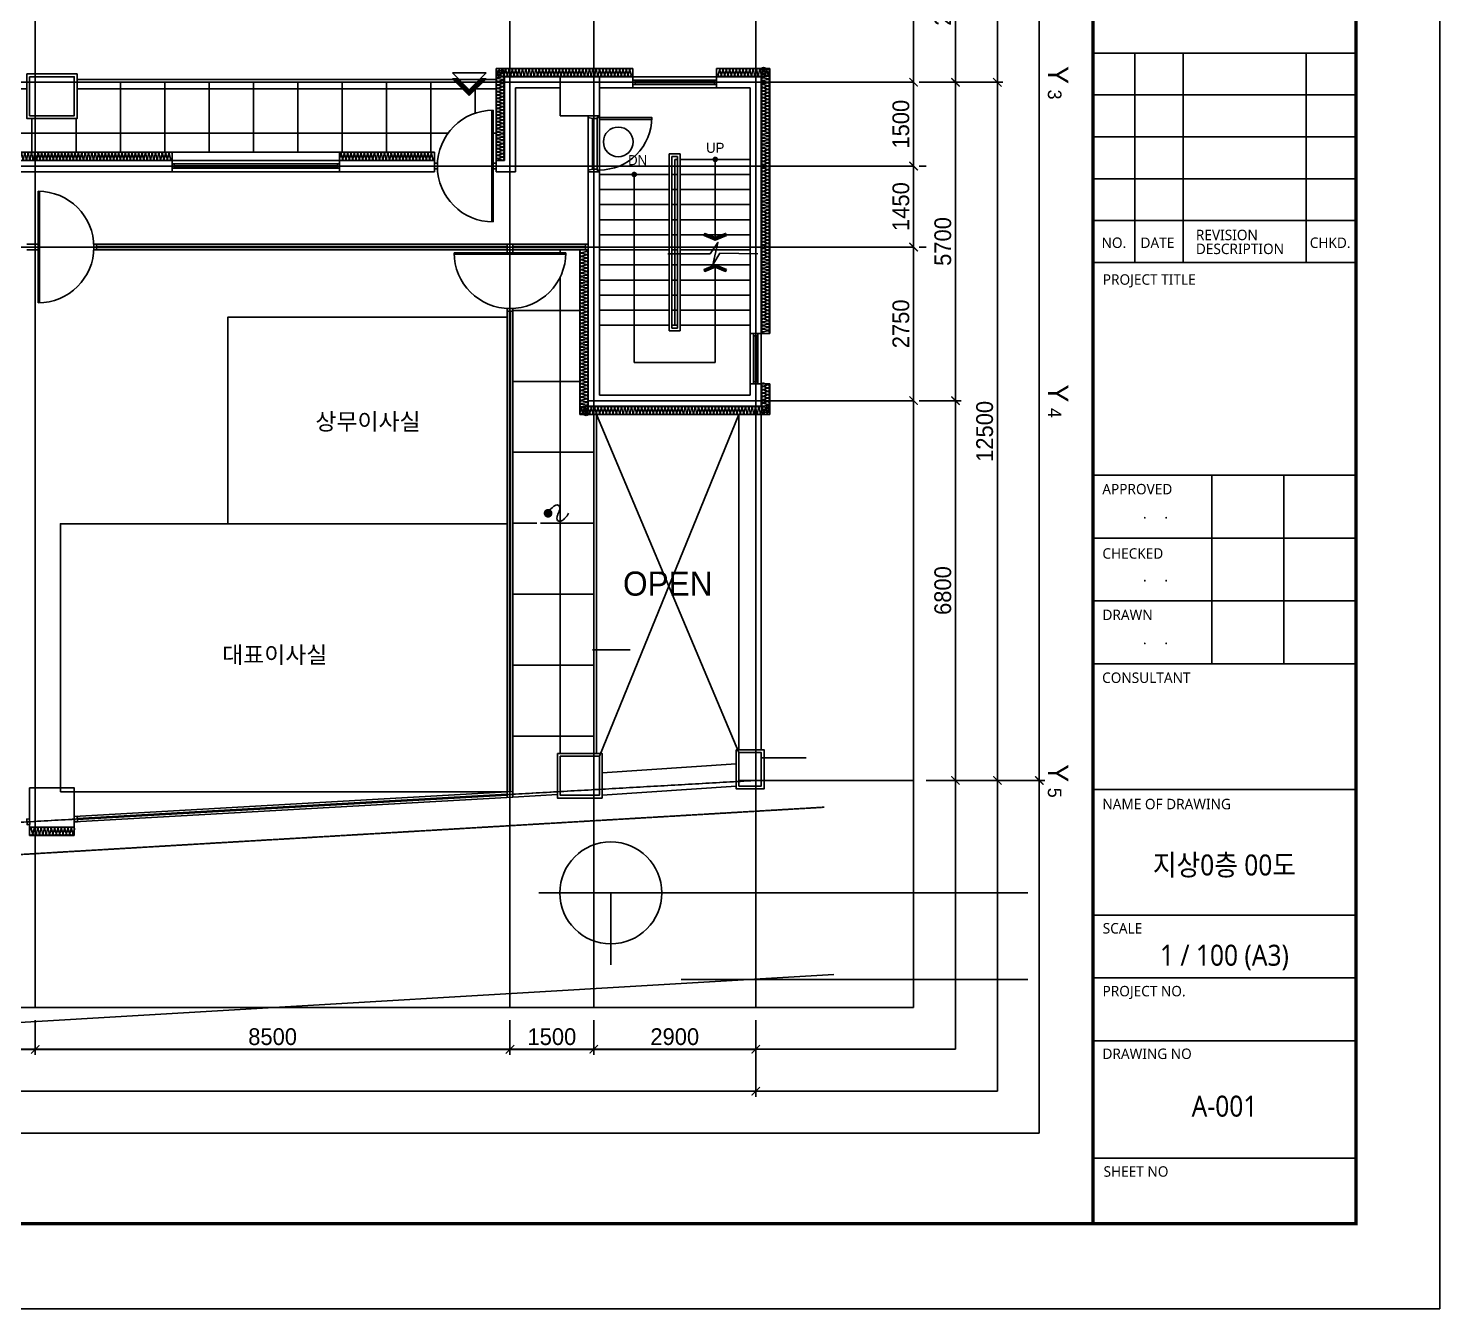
# Model space of a CAD drawing. Header units: millimetres. Extents: x 0 to 199210, y 0 to 94205.
# Drawn here: x 37728 to 63000, y 0 to 22927 of the extents above; entities that cross this region are included whole.
import ezdxf
from ezdxf.enums import TextEntityAlignment as Align

# ---------------------------------------------------------------- set-up
doc = ezdxf.new("R2010")
doc.units = ezdxf.units.MM
doc.linetypes.add('CEN', pattern=[62, 60, -1, 0, -1])
doc.linetypes.add('HIDDEN', pattern=[3, 2, -1])
doc.layers.get('Defpoints').update_dxf_attribs({"color": 142})
for name, color, linetype in [('12. TXT1', 132, 'Continuous'), ('2. WAL', 2, 'Continuous'), ('4', 4, 'Continuous'), ('CEN', 1, 'CEN'), ('COL', 2, 'Continuous'), ('D_TEXT', 7, 'Continuous'), ('DIM', 7, 'Continuous'), ('HAT', 8, 'Continuous'), ('Hid', 7, 'HIDDEN'), ('ins', 9, 'Continuous'), ('LED', 6, 'Continuous'), ('OPEN', 11, 'Continuous'), ('STAIR', 7, 'Continuous'), ('SYM', 7, 'Continuous'), ('TXT', 6, 'Continuous'), ('WID', 4, 'Continuous'), ('WIN-9', 9, 'Continuous')]:
    doc.layers.add(name, color=color, linetype=linetype)
doc.layers.add('INVisible', color=165, linetype='Continuous', plot=False)
doc.styles.add('11', font='Dotum.ttf')
doc.styles.add('DS_FORM_A$0$ST-01', font='malgun.ttf')
doc.styles.add('DS_FORM_A$0$STYLE9', font='malgun.ttf')
doc.styles.add('T3', font='malgun.ttf')
doc.styles.add('돋움', font='Dotum.ttf')
doc.dimstyles.new('150', dxfattribs={"dimscale": 50, "dimtxt": 6, "dimasz": 3, "dimexe": 2, "dimexo": 4.5, "dimgap": 1.5, "dimtad": 1, "dimtoh": 1, "dimdec": 0, "dimzin": 0, "dimdsep": 46, "dimtxsty": '11', "dimblk1": 'ARCHTICK', "dimblk2": 'ARCHTICK', "dimsah": 1, "dimcen": 5, "dimclrd": 143, "dimclre": 143, "dimclrt": 7, "dimadec": 0, "dimazin": 0, "dimtfac": 1, "dimtdec": 0, "dimtix": 1, "dimtmove": 2, "dimatfit": 3, "dimldrblk": 'ARCHTICK', "dimfxl": 1, "dimtolj": 1, "dimtzin": 0, "dimlwd": -1, "dimlwe": -1, "dimarcsym": 0})

# ---------------------------------------------------------------- blocks, each defined once
blk = doc.blocks.new('FORM_A3_100')
at = {"color": 8}
for p, q in [((37860, 14988), (40995, 14988)), ((38359, 14988), (38359, 12488)), ((38937, 14988), (38937, 12488)), ((40406, 14988), (40406, 12488)), ((37860, 14488), (41000, 14488)), ((37860, 13988), (41000, 13988)), ((37860, 13488), (41000, 13488)), ((37860, 12988), (41000, 12988)), ((37860, 12488), (41000, 12488)), ((37860, 9949), (41000, 9949)), ((39279, 9949), (39279, 7699)), ((40138, 9949), (40138, 7699)), ((37860, 9199), (41000, 9199)), ((37860, 8449), (41000, 8449)), ((37860, 7699), (41000, 7699)), ((37858, 6199), (41000, 6199)), ((37859, 4699), (41000, 4699)), ((37860, 3949), (41000, 3949)), ((37860, 3199), (41001, 3199)), ((37860, 1799), (41002, 1799))]:
    blk.add_line(p, q, dxfattribs=at)
blk.add_lwpolyline([(42000, 0), (42000, 29700), (0, 29700), (0, 0)], close=True, dxfattribs=at)
at = {"color": 7, "const_width": 41.7}
blk.add_lwpolyline([(41001, 1016), (41001, 28684), (999, 28684), (999, 1016)], close=True, dxfattribs=at)
blk.add_lwpolyline([(37860, 28682), (37860, 1024)], dxfattribs=at)
at = {"color": 7}
for s, height, style, p in [('REVISION', 124.9, 'DS_FORM_A$0$ST-01', (39089, 12755)), ('NO.', 124.9, 'DS_FORM_A$0$ST-01', (37963, 12662)), ('DATE', 124.9, 'DS_FORM_A$0$ST-01', (38428, 12662)), ('DESCRIPTION', 124.85, 'DS_FORM_A$0$ST-01', (39089, 12589)), ('CHKD.', 124.9, 'DS_FORM_A$0$ST-01', (40448, 12662)), ('PROJECT TITLE', 124.85, 'DS_FORM_A$0$ST-01', (37978, 12223)), ('APPROVED ', 124.9, 'DS_FORM_A$0$ST-01', (37972, 9721)), ('  .     .  ', 124.85, 'DS_FORM_A$0$STYLE9', (38373, 9432)), ('CHECKED', 124.9, 'DS_FORM_A$0$ST-01', (37973, 8953)), ('  .     .  ', 124.85, 'DS_FORM_A$0$STYLE9', (38373, 8682)), ('DRAWN ', 124.9, 'DS_FORM_A$0$ST-01', (37974, 8220)), ('  .     .  ', 124.85, 'DS_FORM_A$0$STYLE9', (38373, 7932)), ('CONSULTANT', 124.9, 'DS_FORM_A$0$ST-01', (37970, 7470)), ('NAME OF DRAWING', 124.85, 'DS_FORM_A$0$ST-01', (37973, 5962)), ('SCALE', 124.9, 'DS_FORM_A$0$ST-01', (37977, 4479)), ('PROJECT NO.', 124.85, 'DS_FORM_A$0$ST-01', (37975, 3729)), ('DRAWING NO', 124.9, 'DS_FORM_A$0$ST-01', (37974, 2981)), ('SHEET NO', 124.9, 'DS_FORM_A$0$ST-01', (37987, 1576))]:
    blk.add_text(s, height=height, dxfattribs=dict(at, style=style)).set_placement(p)
blk = doc.blocks.new('arrowx')
at = {"color": 0, "linetype": 'ByBlock'}
blk.add_lwpolyline([(-0.6, -1.5), (-0.88, -1.39), (-0.32, 0), (-0.88, 1.39), (-0.6, 1.5), (0, 0)], close=True, dxfattribs=at)
for points in [[(-0.6, 1.5), (-0.88, 1.39), (0, 0), (-0.32, 0)], [(0, 0), (-0.32, 0), (-0.6, -1.5), (-0.88, -1.39)]]:
    blk.add_solid(points, dxfattribs=at)
blk = doc.blocks.new('_ArchTick')
at = {"color": 0, "linetype": 'ByBlock', "const_width": 0.15}
blk.add_lwpolyline([(-0.5, -0.5), (0.5, 0.5)], dxfattribs=at)
blk = doc.blocks.new('*D15')
at = {"layer": 'Defpoints', "color": 0, "transparency": 16777216}
for p in [(53579, 16259), (54329, 16259), (53579, 9459)]:
    blk.add_point(p, dxfattribs=at)
at = {"layer": 'DIM', "color": 143, "transparency": 16777216}
for p, q in [((53804, 16259), (54429, 16259)), ((54329, 9459), (54329, 16259)), ((53804, 9459), (54429, 9459))]:
    blk.add_line(p, q, dxfattribs=at)
at = {"layer": 'DIM', "color": 143, "transparency": 16777216, "xscale": 150, "yscale": 150, "zscale": 150}
for p, rotation in [((54329, 16259), 90), ((54329, 9459), 270)]:
    blk.add_blockref('_ArchTick', p, dxfattribs=dict(at, rotation=rotation))
at = {"layer": 'DIM', "color": 7, "transparency": 16777216, "insert": (54103, 12859), "char_height": 300, "attachment_point": 5, "rotation": 90, "style": '11'}
blk.add_mtext('\\A1;6800', dxfattribs=at)
blk = doc.blocks.new('*D16')
at = {"layer": 'Defpoints', "color": 0, "transparency": 16777216}
for p in [(53579, 21959), (54329, 21959), (53579, 16259)]:
    blk.add_point(p, dxfattribs=at)
at = {"layer": 'DIM', "color": 143, "transparency": 16777216}
for p, q in [((53804, 21959), (54429, 21959)), ((54329, 16259), (54329, 21959)), ((53804, 16259), (54429, 16259))]:
    blk.add_line(p, q, dxfattribs=at)
at = {"layer": 'DIM', "color": 143, "transparency": 16777216, "xscale": 150, "yscale": 150, "zscale": 150}
for p, rotation in [((54329, 21959), 90), ((54329, 16259), 270)]:
    blk.add_blockref('_ArchTick', p, dxfattribs=dict(at, rotation=rotation))
at = {"layer": 'DIM', "color": 7, "transparency": 16777216, "insert": (54103, 19109), "char_height": 300, "attachment_point": 5, "rotation": 90, "style": '11'}
blk.add_mtext('\\A1;5700', dxfattribs=at)
blk = doc.blocks.new('*D17')
at = {"layer": 'Defpoints', "color": 0, "transparency": 16777216}
for p in [(53579, 21959), (55079, 21959), (53579, 9459)]:
    blk.add_point(p, dxfattribs=at)
at = {"layer": 'DIM', "color": 143, "transparency": 16777216}
for p, q in [((53804, 21959), (55179, 21959)), ((55079, 9459), (55079, 21959)), ((53804, 9459), (55179, 9459))]:
    blk.add_line(p, q, dxfattribs=at)
at = {"layer": 'DIM', "color": 143, "transparency": 16777216, "xscale": 150, "yscale": 150, "zscale": 150}
for p, rotation in [((55079, 21959), 90), ((55079, 9459), 270)]:
    blk.add_blockref('_ArchTick', p, dxfattribs=dict(at, rotation=rotation))
at = {"layer": 'DIM', "color": 7, "transparency": 16777216, "insert": (54853, 15709), "char_height": 300, "attachment_point": 5, "rotation": 90, "style": '11'}
blk.add_mtext('\\A1;12500', dxfattribs=at)
blk = doc.blocks.new('*D18')
at = {"layer": 'Defpoints', "color": 0, "transparency": 16777216}
for p in [(53579, 24859), (54329, 24859), (53579, 21959)]:
    blk.add_point(p, dxfattribs=at)
at = {"layer": 'DIM', "color": 143, "transparency": 16777216}
for p, q in [((53804, 24859), (54429, 24859)), ((54329, 21959), (54329, 24859)), ((53804, 21959), (54429, 21959))]:
    blk.add_line(p, q, dxfattribs=at)
at = {"layer": 'DIM', "color": 143, "transparency": 16777216, "xscale": 150, "yscale": 150, "zscale": 150}
for p, rotation in [((54329, 24859), 90), ((54329, 21959), 270)]:
    blk.add_blockref('_ArchTick', p, dxfattribs=dict(at, rotation=rotation))
at = {"layer": 'DIM', "color": 7, "transparency": 16777216, "insert": (54103, 23409), "char_height": 300, "attachment_point": 5, "rotation": 90, "style": '11'}
blk.add_mtext('\\A1;2900', dxfattribs=at)
blk = doc.blocks.new('*D23')
at = {"layer": 'Defpoints', "color": 0, "transparency": 16777216}
for p in [(53579, 38459), (55079, 38459), (53579, 21959)]:
    blk.add_point(p, dxfattribs=at)
at = {"layer": 'DIM', "color": 143, "transparency": 16777216}
for p, q in [((53804, 38459), (55179, 38459)), ((55079, 21959), (55079, 38459)), ((53804, 21959), (55179, 21959))]:
    blk.add_line(p, q, dxfattribs=at)
at = {"layer": 'DIM', "color": 143, "transparency": 16777216, "xscale": 150, "yscale": 150, "zscale": 150}
for p, rotation in [((55079, 38459), 90), ((55079, 21959), 270)]:
    blk.add_blockref('_ArchTick', p, dxfattribs=dict(at, rotation=rotation))
at = {"layer": 'DIM', "color": 7, "transparency": 16777216, "insert": (54853, 30209), "char_height": 300, "attachment_point": 5, "rotation": 90, "style": '11'}
blk.add_mtext('\\A1;16500', dxfattribs=at)
blk = doc.blocks.new('*D29')
at = {"layer": 'Defpoints', "color": 0, "transparency": 16777216}
for p in [(53579, 38459), (53579, 9459), (55829, 9459)]:
    blk.add_point(p, dxfattribs=at)
at = {"layer": 'DIM', "color": 143, "transparency": 16777216}
for p, q in [((53804, 38459), (55929, 38459)), ((55829, 38459), (55829, 9459)), ((53804, 9459), (55929, 9459))]:
    blk.add_line(p, q, dxfattribs=at)
at = {"layer": 'DIM', "color": 143, "transparency": 16777216, "xscale": 150, "yscale": 150, "zscale": 150}
for p, rotation in [((55829, 38459), 90), ((55829, 9459), 270)]:
    blk.add_blockref('_ArchTick', p, dxfattribs=dict(at, rotation=rotation))
at = {"layer": 'DIM', "color": 7, "transparency": 16777216, "insert": (55603, 23959), "char_height": 300, "attachment_point": 5, "rotation": 90, "style": '11'}
blk.add_mtext('\\A1;29000', dxfattribs=at)
blk = doc.blocks.new('*D43')
at = {"layer": 'Defpoints', "color": 0, "transparency": 16777216}
for p in [(27853, 5395), (37853, 5395), (37853, 4645)]:
    blk.add_point(p, dxfattribs=at)
at = {"layer": 'DIM', "color": 143, "transparency": 16777216}
for p, q in [((27853, 5170), (27853, 4545)), ((37853, 5170), (37853, 4545)), ((27853, 4645), (37853, 4645))]:
    blk.add_line(p, q, dxfattribs=at)
at = {"layer": 'DIM', "color": 143, "transparency": 16777216, "xscale": 150, "yscale": 150, "zscale": 150, "rotation": 180}
blk.add_blockref('_ArchTick', (27853, 4645), dxfattribs=at)
at = {"layer": 'DIM', "color": 143, "transparency": 16777216, "xscale": 150, "yscale": 150, "zscale": 150}
blk.add_blockref('_ArchTick', (37853, 4645), dxfattribs=at)
at = {"layer": 'DIM', "color": 7, "transparency": 16777216, "insert": (32853, 4870), "char_height": 300, "attachment_point": 5, "style": '11'}
blk.add_mtext('\\A1;10000', dxfattribs=at)
blk = doc.blocks.new('*D44')
at = {"layer": 'Defpoints', "color": 0, "transparency": 16777216}
for p in [(37853, 5395), (46353, 5395), (46353, 4645)]:
    blk.add_point(p, dxfattribs=at)
at = {"layer": 'DIM', "color": 143, "transparency": 16777216}
for p, q in [((37853, 5170), (37853, 4545)), ((46353, 5170), (46353, 4545)), ((37853, 4645), (46353, 4645))]:
    blk.add_line(p, q, dxfattribs=at)
at = {"layer": 'DIM', "color": 143, "transparency": 16777216, "xscale": 150, "yscale": 150, "zscale": 150, "rotation": 180}
blk.add_blockref('_ArchTick', (37853, 4645), dxfattribs=at)
at = {"layer": 'DIM', "color": 143, "transparency": 16777216, "xscale": 150, "yscale": 150, "zscale": 150}
blk.add_blockref('_ArchTick', (46353, 4645), dxfattribs=at)
at = {"layer": 'DIM', "color": 7, "transparency": 16777216, "insert": (42103, 4870), "char_height": 300, "attachment_point": 5, "style": '11'}
blk.add_mtext('\\A1;8500', dxfattribs=at)
blk = doc.blocks.new('*D45')
at = {"layer": 'Defpoints', "color": 0, "transparency": 16777216}
for p in [(46353, 5395), (47853, 5395), (47853, 4645)]:
    blk.add_point(p, dxfattribs=at)
at = {"layer": 'DIM', "color": 143, "transparency": 16777216}
for p, q in [((46353, 5170), (46353, 4545)), ((47853, 5170), (47853, 4545)), ((46353, 4645), (47853, 4645))]:
    blk.add_line(p, q, dxfattribs=at)
at = {"layer": 'DIM', "color": 143, "transparency": 16777216, "xscale": 150, "yscale": 150, "zscale": 150, "rotation": 180}
blk.add_blockref('_ArchTick', (46353, 4645), dxfattribs=at)
at = {"layer": 'DIM', "color": 143, "transparency": 16777216, "xscale": 150, "yscale": 150, "zscale": 150}
blk.add_blockref('_ArchTick', (47853, 4645), dxfattribs=at)
at = {"layer": 'DIM', "color": 7, "transparency": 16777216, "insert": (47103, 4870), "char_height": 300, "attachment_point": 5, "style": '11'}
blk.add_mtext('\\A1;1500', dxfattribs=at)
blk = doc.blocks.new('*D46')
at = {"layer": 'Defpoints', "color": 0, "transparency": 16777216}
for p in [(47853, 5395), (50753, 5395), (50753, 4645)]:
    blk.add_point(p, dxfattribs=at)
at = {"layer": 'DIM', "color": 143, "transparency": 16777216}
for p, q in [((47853, 5170), (47853, 4545)), ((50753, 5170), (50753, 4545)), ((47853, 4645), (50753, 4645))]:
    blk.add_line(p, q, dxfattribs=at)
at = {"layer": 'DIM', "color": 143, "transparency": 16777216, "xscale": 150, "yscale": 150, "zscale": 150, "rotation": 180}
blk.add_blockref('_ArchTick', (47853, 4645), dxfattribs=at)
at = {"layer": 'DIM', "color": 143, "transparency": 16777216, "xscale": 150, "yscale": 150, "zscale": 150}
blk.add_blockref('_ArchTick', (50753, 4645), dxfattribs=at)
at = {"layer": 'DIM', "color": 7, "transparency": 16777216, "insert": (49303, 4870), "char_height": 300, "attachment_point": 5, "style": '11'}
blk.add_mtext('\\A1;2900', dxfattribs=at)
blk = doc.blocks.new('*D47')
at = {"layer": 'Defpoints', "color": 0, "transparency": 16777216}
for p in [(5753, 5395), (50753, 5395), (50753, 3895)]:
    blk.add_point(p, dxfattribs=at)
at = {"layer": 'DIM', "color": 143, "transparency": 16777216}
for p, q in [((5753, 5170), (5753, 3795)), ((50753, 5170), (50753, 3795)), ((5753, 3895), (50753, 3895))]:
    blk.add_line(p, q, dxfattribs=at)
at = {"layer": 'DIM', "color": 143, "transparency": 16777216, "xscale": 150, "yscale": 150, "zscale": 150, "rotation": 180}
blk.add_blockref('_ArchTick', (5753, 3895), dxfattribs=at)
at = {"layer": 'DIM', "color": 143, "transparency": 16777216, "xscale": 150, "yscale": 150, "zscale": 150}
blk.add_blockref('_ArchTick', (50753, 3895), dxfattribs=at)
at = {"layer": 'DIM', "color": 7, "transparency": 16777216, "insert": (28253, 4120), "char_height": 300, "attachment_point": 5, "style": '11'}
blk.add_mtext('\\A1;45000', dxfattribs=at)
blk = doc.blocks.new('*D49')
at = {"layer": 'Defpoints', "color": 0, "transparency": 16777216}
for p in [(53579, 21959), (53579, 20459), (53579, 20459)]:
    blk.add_point(p, dxfattribs=at)
at = {"layer": 'DIM', "color": 143, "transparency": 16777216}
for p, q in [((53579, 21959), (53579, 20459)), ((53804, 21959), (53679, 21959)), ((53354, 20459), (53479, 20459))]:
    blk.add_line(p, q, dxfattribs=at)
at = {"layer": 'DIM', "color": 143, "transparency": 16777216, "xscale": 150, "yscale": 150, "zscale": 150}
for p, rotation in [((53579, 21959), 90), ((53579, 20459), 270)]:
    blk.add_blockref('_ArchTick', p, dxfattribs=dict(at, rotation=rotation))
at = {"layer": 'DIM', "color": 7, "transparency": 16777216, "insert": (53353, 21209), "char_height": 300, "attachment_point": 5, "rotation": 90, "style": '11'}
blk.add_mtext('\\A1;1500', dxfattribs=at)
blk = doc.blocks.new('*D50')
at = {"layer": 'Defpoints', "color": 0, "transparency": 16777216}
for p in [(53579, 20459), (53579, 19009), (53579, 19009)]:
    blk.add_point(p, dxfattribs=at)
at = {"layer": 'DIM', "color": 143, "transparency": 16777216}
for p, q in [((53579, 20459), (53579, 19009)), ((53804, 20459), (53679, 20459)), ((53804, 19009), (53679, 19009))]:
    blk.add_line(p, q, dxfattribs=at)
at = {"layer": 'DIM', "color": 143, "transparency": 16777216, "xscale": 150, "yscale": 150, "zscale": 150}
for p, rotation in [((53579, 20459), 90), ((53579, 19009), 270)]:
    blk.add_blockref('_ArchTick', p, dxfattribs=dict(at, rotation=rotation))
at = {"layer": 'DIM', "color": 7, "transparency": 16777216, "insert": (53353, 19734), "char_height": 300, "attachment_point": 5, "rotation": 90, "style": '11'}
blk.add_mtext('\\A1;1450', dxfattribs=at)
blk = doc.blocks.new('*D51')
at = {"layer": 'Defpoints', "color": 0, "transparency": 16777216}
for p in [(53579, 19009), (53579, 16259), (53579, 16259)]:
    blk.add_point(p, dxfattribs=at)
at = {"layer": 'DIM', "color": 143, "transparency": 16777216}
for p, q in [((53579, 19009), (53579, 16259)), ((53804, 19009), (53679, 19009)), ((53804, 16259), (53679, 16259))]:
    blk.add_line(p, q, dxfattribs=at)
at = {"layer": 'DIM', "color": 143, "transparency": 16777216, "xscale": 150, "yscale": 150, "zscale": 150}
for p, rotation in [((53579, 19009), 90), ((53579, 16259), 270)]:
    blk.add_blockref('_ArchTick', p, dxfattribs=dict(at, rotation=rotation))
at = {"layer": 'DIM', "color": 7, "transparency": 16777216, "insert": (53353, 17634), "char_height": 300, "attachment_point": 5, "rotation": 90, "style": '11'}
blk.add_mtext('\\A1;2750', dxfattribs=at)
blk = doc.blocks.new('approach')
at = {"color": 0}
for p, q in [((0, 0), (-4, -4)), ((4, -4), (0, 0)), ((0, -1.42), (-4, -5.42)), ((4, -5.42), (0, -1.42)), ((-2.58, -4), (-4, -4)), ((4, -5.42), (-4, -5.42)), ((4, -4), (2.58, -4))]:
    blk.add_line(p, q, dxfattribs=at)
for points in [[(0, 0), (0, -1.42), (-4, -4), (-2.58, -4)], [(0, 0), (4, -4), (0, -1.42), (2.58, -4)]]:
    blk.add_solid(points, dxfattribs=at)
blk = doc.blocks.new('insul1')
blk.add_lwpolyline([(0, 0.25, 1.344031), (0.35, 0.25), (0.2, 0.75, -1.344031), (0.55, 0.75), (0.4, 0.25)], format="xyb")

msp = doc.modelspace()

# ---------------------------------------------------------------- hatches: boundary and pattern name
at = {"layer": 'HAT'}
h = msp.add_hatch(dxfattribs=at)
h.set_pattern_fill('NET,_O', color=256, scale=250)
h.set_pattern_definition([(0, (-390833.2, 735423.8), (0, 793.75), []), (90, (-390833.2, 735423.8), (-793.75, 5e-14), [])])
h.paths.add_polyline_path([(22051.5, 20508.9), (22102.7, 20508.9), (22102.7, 20558.9), (22102.7, 20708.9), (22252.9, 20708.9), (22252.9, 21958.9), (21002.7, 21958.9), (21002.7, 20558.9), (21002.7, 20508.9), (21052.7, 20508.9), (21052.7, 21458.9, -0.3996375)])
h.paths.add_polyline_path([(30829.9, 21958.9, -0.4160844), (30776.7, 21958.9), (28602.7, 21958.9), (28602.7, 21308.9), (27702.7, 21308.9), (27702.7, 21958.9), (22252.9, 21958.9), (22252.9, 20708.9), (23402.7, 20708.9), (26402.7, 20708.9), (31402.7, 20708.9), (34402.7, 20708.9), (40302.7, 20708.9), (43302.7, 20708.9), (45002.7, 20708.9), (45002.7, 20687.1, -0.1467688), (45002.7, 20671.4), (45002.7, 20558.9), (45002.7, 20508.9), (45054, 20508.9, -0.3996375), (46052.7, 21458.9), (46052.7, 20508.9), (46102.7, 20508.9), (46102.7, 20558.9), (46102.7, 21958.9), (45862.7, 21958.9), (45624.2, 21720.3), (45385.6, 21958.9), (38602.7, 21958.9), (38602.7, 21308.9), (37702.7, 21308.9), (37702.7, 21958.9)])
h = msp.add_hatch(dxfattribs=at)
h.set_pattern_fill('NET,_O', color=256, scale=400)
h.set_pattern_definition([(0, (-308347.4, 735423.8), (0, 1270), []), (90, (-308347.4, 735423.8), (-1270, 8e-14), [])])
h.paths.add_polyline_path([(46402.7, 9211.6), (47202.7, 9257), (47202.7, 9944), (47852.7, 9944), (47852.7, 11762.8, -0.3102506), (47828.7, 11797.8, -0.3102506), (47852.7, 11832.8), (47852.7, 16008.9), (47602.7, 16008.9), (47602.7, 16030.6, -0.1467688), (47602.7, 16046.4), (47602.7, 18958.9), (46402.7, 18958.9), (46402.7, 18908.9), (47352.7, 18908.9, -0.3996375), (46402.7, 17910.1), (46402.7, 17858.9)])
h.paths.add_polyline_path([(47027.8, 13931.1, -0.1021929), (47026.4, 13980.7, -0.0611145), (47042.3, 14032.1, -0.0130907), (47050.6, 14049.4, -0.0032864), (47048.4, 14045.1, 0.0098039), (47042.3, 14032.1, 0.0611145), (47026.4, 13980.7, 0.1021929), (47027.8, 13931.1, 0.1836907), (47043.4, 13908), (47043.4, 13908, -0.1836912)], flags=16)
h.paths.add_polyline_path([(46826.3, 14045.1, -1), (46904.4, 14045.1, -1)], flags=16)
h.paths.add_polyline_path([(47175.9, 13769), (52364.8, 13769), (52364.8, 14327.7), (47175.9, 14327.7)], flags=9)

# ---------------------------------------------------------------- linework, layer by layer
for p, q in [((46102.7, 22008.9), (38602.7, 22008.9)), ((46102.7, 21958.9), (38602.7, 21958.9)), ((49202.7, 20678.9), (49202.7, 17508.9)), ((49202.7, 20678.9), (49402.7, 20678.9)), ((49252.7, 20628.9), (49252.7, 17558.9)), ((49252.7, 20628.9), (49352.7, 20628.9)), ((49302.7, 20578.9), (49302.7, 17608.9)), ((49352.7, 20578.9), (49302.7, 20578.9)), ((49352.7, 20628.9), (49352.7, 17558.9)), ((49402.7, 20678.9), (49402.7, 17508.9)), ((49402.7, 20578.9), (50652.7, 20578.9)), ((50027.7, 20578.9), (50027.7, 19178)), ((47952.7, 20308.9), (49202.7, 20308.9)), ((48577.7, 20308.9), (48577.7, 16943.9)), ((49252.7, 20308.9), (49352.7, 20308.9)), ((49302.7, 20308.9), (49352.7, 20308.9)), ((49402.7, 20308.9), (50652.7, 20308.9)), ((47952.7, 20038.9), (49202.7, 20038.9)), ((49252.7, 20038.9), (49352.7, 20038.9)), ((49402.7, 20038.9), (50652.7, 20038.9)), ((47952.7, 19768.9), (49202.7, 19768.9)), ((49252.7, 19768.9), (49352.7, 19768.9)), ((49402.7, 19768.9), (50652.7, 19768.9)), ((47952.7, 19498.9), (49202.7, 19498.9)), ((49252.7, 19498.9), (49352.7, 19498.9)), ((49402.7, 19498.9), (50652.7, 19498.9)), ((47952.7, 19228.9), (49202.7, 19228.9)), ((49252.7, 19228.9), (49352.7, 19228.9)), ((49402.7, 19228.9), (50652.7, 19228.9)), ((47952.7, 18958.9), (49202.7, 18958.9)), ((49252.7, 18958.9), (49352.7, 18958.9)), ((49402.7, 18958.9), (50652.7, 18958.9)), ((47952.7, 18688.9), (49202.7, 18688.9)), ((49252.7, 18688.9), (49352.7, 18688.9)), ((49402.7, 18688.9), (50652.7, 18688.9)), ((50027.7, 18688.9), (50027.7, 16943.9)), ((47952.7, 18418.9), (49202.7, 18418.9)), ((49252.7, 18418.9), (49352.7, 18418.9)), ((49402.7, 18418.9), (50652.7, 18418.9)), ((47952.7, 18148.9), (49202.7, 18148.9)), ((49252.7, 18148.9), (49352.7, 18148.9)), ((49402.7, 18148.9), (50652.7, 18148.9)), ((47952.7, 17878.9), (49202.7, 17878.9)), ((49252.7, 17878.9), (49352.7, 17878.9)), ((49402.7, 17878.9), (50652.7, 17878.9)), ((47952.7, 17608.9), (49202.7, 17608.9)), ((49202.7, 17508.9), (49402.7, 17508.9)), ((49252.7, 17608.9), (49352.7, 17608.9)), ((49252.7, 17558.9), (49352.7, 17558.9)), ((49402.7, 17608.9), (50652.7, 17608.9)), ((50027.7, 16943.9), (48577.7, 16943.9)), ((47852.7, 9944), (47852.7, 16023.9)), ((47902.7, 9944), (47902.7, 16023.9)), ((50452.7, 10008.9), (50452.7, 16008.9)), ((50852.7, 10008.9), (50852.7, 16008.9)), ((48505.9, 11797.8), (47828.7, 11797.8)), ((51657.3, 9861.5), (50849.1, 9861.5)), ((48002.7, 9598.2), (50402.7, 9756.4)), ((48002.7, 9197.3), (50402.7, 9355.6)), ((46402.7, 9211.6), (47202.7, 9257)), ((46402.7, 9161.5), (47202.7, 9207))]:
    msp.add_line(p, q)
msp.add_circle((48291.6, 20892.2), 266)
at = {"layer": '2. WAL'}
for points in [[(46302.7, 17756), (41302.7, 17756), (41302.7, 14056), (46302.7, 14056)], [(38302.7, 9256), (46302.7, 9256), (46302.7, 14056), (38302.7, 14056)]]:
    msp.add_lwpolyline(points, close=True, dxfattribs=at)
at = {"layer": '4'}
for p, q in [((46102.7, 22208.9), (48552.7, 22208.9)), ((46102.7, 22208.9), (46102.7, 20558.9)), ((48552.7, 22208.9), (48552.7, 22058.9)), ((50052.7, 22208.9), (51002.7, 22208.9)), ((50052.7, 22058.9), (50052.7, 22208.9)), ((51002.7, 22208.9), (51002.7, 17458.9)), ((34402.7, 20708.9), (40302.7, 20708.9)), ((40302.7, 20708.9), (40302.7, 20558.9)), ((43302.7, 20708.9), (45002.7, 20708.9)), ((43302.7, 20558.9), (43302.7, 20708.9)), ((45002.7, 20558.9), (45002.7, 20708.9)), ((47602.7, 18958.9), (47602.7, 16008.9)), ((50852.7, 17458.9), (51002.7, 17458.9)), ((50852.7, 16558.9), (51002.7, 16558.9)), ((51002.7, 16558.9), (51002.7, 16008.9)), ((47602.7, 16008.9), (51002.7, 16008.9)), ((37752.7, 8625.5), (37752.7, 8475.5)), ((38552.7, 8625.5), (38552.7, 8475.5)), ((37752.7, 8475.5), (38552.7, 8475.5))]:
    msp.add_line(p, q, dxfattribs=at)
for points in [[(37702.7, 22108.9), (37702.7, 21308.9), (38602.7, 21308.9), (38602.7, 22108.9)], [(47202.7, 9944), (47202.7, 9144), (48002.7, 9144), (48002.7, 9944)], [(50402.7, 10008.9), (50402.7, 9308.9), (50902.7, 9308.9), (50902.7, 10008.9)]]:
    msp.add_lwpolyline(points, close=True, dxfattribs=at)
at = {"layer": 'CEN'}
for p, q in [((37852.7, 39166.8), (37852.7, 5395.3)), ((46352.7, 39166.8), (46352.7, 5395.3)), ((47852.7, 39166.8), (47852.7, 5395.3)), ((50752.7, 39166.8), (50752.7, 5395.3)), ((4709.6, 21958.9), (53578.6, 21958.9)), ((19877.7, 20458.9), (53578.6, 20458.9)), ((4709.6, 19008.9), (53578.6, 19008.9)), ((47752.7, 16258.9), (53578.6, 16258.9)), ((11915.9, 7251.1), (50852.7, 9464.5)), ((50452.7, 9458.9), (53578.6, 9458.9))]:
    msp.add_line(p, q, dxfattribs=at)
at = {"layer": 'COL'}
for p, q in [((46252.7, 22058.9), (47252.7, 22058.9)), ((46252.7, 22058.9), (46252.7, 20558.9)), ((47252.7, 22058.9), (48552.7, 22058.9)), ((48552.7, 22058.9), (48552.7, 21858.9)), ((50052.7, 22058.9), (50852.7, 22058.9)), ((50052.7, 22058.9), (50052.7, 21858.9)), ((50852.7, 22058.9), (50852.7, 17458.9)), ((46452.7, 21858.9), (47252.7, 21858.9)), ((46452.7, 21858.9), (46452.7, 20358.9)), ((47952.7, 21958.9), (47952.7, 21358.9)), ((47952.7, 21858.9), (48552.7, 21858.9)), ((50052.7, 21858.9), (50652.7, 21858.9)), ((50652.7, 21858.9), (50652.7, 17458.9)), ((34402.7, 20558.9), (40302.7, 20558.9)), ((40302.7, 20558.9), (40302.7, 20358.9)), ((43302.7, 20558.9), (45002.7, 20558.9)), ((43302.7, 20558.9), (43302.7, 20358.9)), ((45002.7, 20558.9), (45002.7, 20358.9)), ((46102.7, 20558.9), (46252.7, 20558.9)), ((46102.7, 20558.9), (46102.7, 20358.9)), ((34402.7, 20358.9), (40302.7, 20358.9)), ((43302.7, 20358.9), (45002.7, 20358.9)), ((46102.7, 20358.9), (46452.7, 20358.9)), ((47752.7, 20358.9), (47752.7, 16158.9)), ((47952.7, 20358.9), (47752.7, 20358.9)), ((47952.7, 20358.9), (47952.7, 16358.9)), ((50852.7, 17458.9), (50652.7, 17458.9)), ((50652.7, 16558.9), (50652.7, 16358.9)), ((50852.7, 16558.9), (50652.7, 16558.9)), ((50852.7, 16558.9), (50852.7, 16158.9)), ((47952.7, 16358.9), (50652.7, 16358.9)), ((47752.7, 16158.9), (50852.7, 16158.9))]:
    msp.add_line(p, q, dxfattribs=at)
for points in [[(37752.7, 22058.9), (37752.7, 21358.9), (38552.7, 21358.9), (38552.7, 22058.9), (37752.7, 22058.9)], [(47252.7, 22058.9), (47252.7, 21358.9), (47952.7, 21358.9), (47952.7, 22058.9), (47252.7, 22058.9)], [(47252.7, 9894), (47252.7, 9194), (47952.7, 9194), (47952.7, 9894), (47252.7, 9894)], [(50452.7, 9958.9), (50452.7, 9358.9), (50852.7, 9358.9), (50852.7, 9958.9), (50452.7, 9958.9)], [(37752.7, 9325.5), (37752.7, 8625.5), (38552.7, 8625.5), (38552.7, 9325.5), (37752.7, 9325.5)]]:
    msp.add_lwpolyline(points, dxfattribs=at)
at = {"layer": 'Hid', "ltscale": 5}
msp.add_line((12000.1, 6627.6), (51976.8, 8980), dxfattribs=at)
at = {"layer": 'ins'}
msp.add_line((10884, 3556.7), (52153, 5985.2), dxfattribs=at)
at = {"layer": 'INVisible'}
for points in [[(55828.6, 3145.3), (2459.6, 3145.3), (2459.6, 41416.8), (55828.6, 41416.8)], [(55078.6, 3895.3), (3209.6, 3895.3), (3209.6, 40666.8), (55078.6, 40666.8)], [(54328.6, 4645.3), (3959.6, 4645.3), (3959.6, 39916.8), (54328.6, 39916.8)], [(53578.6, 5395.3), (4709.6, 5395.3), (4709.6, 39166.8), (53578.6, 39166.8)]]:
    msp.add_lwpolyline(points, close=True, dxfattribs=at)
at = {"layer": 'LED', "const_width": 78.1}
msp.add_lwpolyline([(46996.2, 14242.8, 1), (47074.3, 14242.8, 1)], format="xyb", close=True, dxfattribs=at)
at = {"layer": 'LED'}
msp.add_lwpolyline([(47401.4, 14242.8, -0.0342989), (47375.5, 14199.7, -0.0474109), (47330.6, 14146.9, -0.0611145), (47287.6, 14114.4, -0.1021929), (47240.7, 14098.7, -0.1844973), (47213.4, 14105.5, -0.1844973), (47197.7, 14128.8, -0.1021929), (47196.3, 14178.3, -0.0611145), (47212.2, 14229.8, -0.0098039), (47218.3, 14242.8, 0.0130907), (47226.6, 14260.1, 0.0611145), (47242.5, 14311.5, 0.1021929), (47241.2, 14361.1, 0.1844973), (47225.4, 14384.3, 0.1844973), (47198.2, 14391.1, 0.1021929), (47151.2, 14375.4, 0.0611145), (47108.3, 14342.9, 0.0851521), (47035.3, 14242.8)], format="xyb", dxfattribs=at)
at = {"layer": 'OPEN'}
for p, q in [((47902.7, 16008.9), (50452.7, 9958.9)), ((47952.7, 9894), (50452.7, 16008.9))]:
    msp.add_line(p, q, dxfattribs=at)
at = {"layer": 'STAIR', "color": 7, "linetype": 'Continuous', "const_width": 50}
for points in [[(50027.7, 20603.9, -1), (50027.7, 20553.9, -1)], [(48577.7, 20333.9, -1), (48577.7, 20283.9, -1)]]:
    msp.add_lwpolyline(points, format="xyb", close=True, dxfattribs=at)
at = {"layer": 'STAIR', "color": 7, "linetype": 'Continuous'}
msp.add_lwpolyline([(50788.2, 18887.3), (50111.1, 18899.5), (49985.7, 18693.8), (50076.9, 19093.6), (49935.5, 18886.7), (49181.3, 18887.4)], dxfattribs=at)
at = {"layer": 'TXT'}
for p, q in [((46867.3, 7446), (55625.6, 7446)), ((48157.6, 7446), (48157.6, 6155.7)), ((49420.4, 5896), (55625.6, 5896))]:
    msp.add_line(p, q, dxfattribs=at)
msp.add_circle((48157.6, 7446), 912.4, dxfattribs=at)
at = {"layer": 'WID'}
for p, q in [((50052.7, 22058.9), (48552.7, 22058.9)), ((50052.7, 21858.9), (48552.7, 21858.9)), ((46027.7, 21458.5), (46027.7, 19459.2)), ((46052.7, 21458.9), (46052.7, 20408.9)), ((47752.7, 21328.9), (47752.7, 20388.9)), ((47832.7, 21313.9), (47832.7, 20403.9)), ((47912.7, 21313.9), (47912.7, 20403.9)), ((47952.7, 21328.9), (47952.7, 20388.9)), ((43302.7, 20708.9), (40302.7, 20708.9)), ((45002.7, 20508.9), (45002.7, 20408.9)), ((46102.7, 20508.9), (46052.7, 20508.9)), ((46052.7, 19458.9), (46052.7, 20508.9)), ((46102.7, 20508.9), (46102.7, 20408.9)), ((46102.7, 20508.9), (46102.7, 20408.9)), ((46027.7, 19459.2), (46027.7, 20458.9)), ((46102.7, 20408.9), (46052.7, 20408.9)), ((37902.7, 20008.9), (37902.7, 18958.9)), ((37927.7, 20008.5), (37927.7, 18009.2)), ((37852.7, 19058.9), (37702.7, 19058.9)), ((37852.7, 18958.9), (37702.7, 18958.9)), ((37852.7, 19058.9), (37902.7, 19058.9)), ((37852.7, 18958.9), (37902.7, 18958.9)), ((37902.7, 18008.9), (37902.7, 19058.9)), ((37927.7, 18009.2), (37927.7, 19008.9)), ((38952.7, 19058.9), (38952.7, 18958.9)), ((47702.7, 19058.9), (47702.7, 18958.9)), ((45352.7, 18908.9), (46402.7, 18908.9)), ((45353.1, 18883.9), (47352.4, 18883.9)), ((46302.7, 18908.9), (46402.7, 18908.9)), ((47352.7, 18908.9), (46302.7, 18908.9)), ((47352.4, 18883.9), (46352.7, 18883.9)), ((46302.7, 17858.9), (46402.7, 17858.9)), ((50652.7, 16558.9), (50652.7, 17458.9)), ((50852.7, 16558.9), (50852.7, 17458.9)), ((38552.7, 8815.4), (46402.7, 9261.7)), ((38558.4, 8715.6), (46402.7, 9161.5)), ((38604.9, 8778.3), (46302.7, 9215.9)), ((38606.1, 8758.3), (46302.7, 9195.9))]:
    msp.add_line(p, q, dxfattribs=at)
at = {"layer": 'WID', "color": 4}
for p, q in [((48592.7, 21998.9), (50012.7, 21998.9)), ((48592.7, 21964.9), (50012.7, 21964.9)), ((48592.7, 21952.9), (50012.7, 21952.9)), ((48592.7, 21918.9), (50012.7, 21918.9)), ((40342.7, 20498.9), (43262.7, 20498.9)), ((40342.7, 20464.9), (43262.7, 20464.9)), ((40342.7, 20452.9), (43262.7, 20452.9)), ((40342.7, 20418.9), (43262.7, 20418.9)), ((47752.7, 19058.9), (38902.7, 19058.9)), ((47752.7, 18958.9), (38902.7, 18958.9)), ((46302.7, 19018.9), (38952.7, 19018.9)), ((46302.7, 18998.9), (38952.7, 18998.9)), ((47702.7, 19018.9), (46402.7, 19018.9)), ((47702.7, 18998.9), (46402.7, 18998.9)), ((46302.7, 9155.8), (46302.7, 17908.9)), ((46342.7, 9258.2), (46342.7, 17858.9)), ((46362.7, 9259.4), (46362.7, 17858.9)), ((46402.7, 9161.5), (46402.7, 17908.9)), ((50712.7, 17418.9), (50712.7, 16598.9)), ((50746.7, 17418.9), (50746.7, 16598.9)), ((50758.7, 17418.9), (50758.7, 16598.9)), ((50792.7, 17418.9), (50792.7, 16598.9))]:
    msp.add_line(p, q, dxfattribs=at)
for points in [[(48552.7, 21943.9), (48552.7, 21918.9), (48592.7, 21918.9), (48592.7, 21998.9), (48552.7, 21998.9), (48552.7, 21973.9)], [(50052.7, 21943.9), (50052.7, 21918.9), (50012.7, 21918.9), (50012.7, 21998.9), (50052.7, 21998.9), (50052.7, 21973.9)], [(40302.7, 20443.9), (40302.7, 20418.9), (40342.7, 20418.9), (40342.7, 20498.9), (40302.7, 20498.9), (40302.7, 20473.9)], [(43302.7, 20443.9), (43302.7, 20418.9), (43262.7, 20418.9), (43262.7, 20498.9), (43302.7, 20498.9), (43302.7, 20473.9)], [(45052.7, 20443.9), (45052.7, 20408.9), (45002.7, 20408.9), (45002.7, 20508.9), (45052.7, 20508.9), (45052.7, 20473.9)], [(38902.7, 18993.9), (38902.7, 18958.9), (38952.7, 18958.9), (38952.7, 19058.9), (38902.7, 19058.9), (38902.7, 19023.9)], [(46352.7, 18958.9), (46402.7, 18958.9), (46402.7, 18908.9), (46302.7, 18908.9), (46302.7, 18958.9), (46352.7, 18958.9)], [(47752.7, 18993.9), (47752.7, 18958.9), (47702.7, 18958.9), (47702.7, 19058.9), (47752.7, 19058.9), (47752.7, 19023.9)], [(46367.7, 17908.9), (46402.7, 17908.9), (46402.7, 17858.9), (46302.7, 17858.9), (46302.7, 17908.9), (46337.7, 17908.9)], [(50737.7, 17458.9), (50712.7, 17458.9), (50712.7, 17418.9), (50792.7, 17418.9), (50792.7, 17458.9), (50767.7, 17458.9)], [(50737.7, 16558.9), (50712.7, 16558.9), (50712.7, 16598.9), (50792.7, 16598.9), (50792.7, 16558.9), (50767.7, 16558.9)]]:
    msp.add_lwpolyline(points, dxfattribs=at)
at = {"layer": 'WID'}
for points in [[(47952.7, 21358.9), (47952.7, 21328.9), (47912.7, 21328.9), (47912.7, 21313.9), (47832.7, 21313.9), (47752.7, 21328.9), (47752.7, 21358.9)], [(47952.7, 20358.9), (47952.7, 20388.9), (47912.7, 20388.9), (47912.7, 20403.9), (47832.7, 20403.9), (47752.7, 20388.9), (47752.7, 20358.9)], [(37749.9, 8769.8), (37700, 8766.9), (37705.7, 8667.1), (37755.6, 8669.9)], [(38552.7, 8815.4), (38602.7, 8818.2), (38608.3, 8718.4), (38558.4, 8715.6)]]:
    msp.add_lwpolyline(points, close=True, dxfattribs=at)
msp.add_lwpolyline([(47952.7, 21328.9), (48892.7, 21328.9, -0.4142136), (47952.7, 20388.9, -0.4142136)], format="xyb", dxfattribs=at)
msp.add_lwpolyline([(47952.7, 21328.9), (47952.7, 21293.9), (48892.7, 21293.9), (48892.7, 21328.9)], dxfattribs=at)
at = {"layer": 'WID', "color": 4}
msp.add_lwpolyline([(46302.7, 18958.9), (46402.7, 18958.9), (46402.7, 19058.9), (46302.7, 19058.9)], close=True, dxfattribs=at)
at = {"layer": 'WID'}
for centre, start, end in [((46052.7, 20458.9), 90, 270), ((37902.7, 19008.9), 270, 90), ((46352.7, 18908.9), 180, 0)]:
    msp.add_arc(centre, 1000, start, end, dxfattribs=at)
at = {"layer": 'WIN-9'}
for p, q in [((43302.7, 20558.9), (40302.7, 20558.9)), ((43302.7, 20358.9), (40302.7, 20358.9))]:
    msp.add_line(p, q, dxfattribs=at)

# ---------------------------------------------------------------- block references
at = {"xscale": 1.499999999961756, "yscale": 1.499999999961756, "zscale": 1.499999999961756}
msp.add_blockref('FORM_A3_100', (0, 0), dxfattribs=at)
at = {"layer": 'ins', "xscale": 150, "yscale": 150, "zscale": 150, "row_count": 1, "row_spacing": 0, "column_spacing": 60}
for p, rotation, column_count in [((46102.7, 22208.9), 270, 27), ((48552.7, 22208.9), 180, 40), ((51002.7, 22208.9), 180, 15), ((51002.7, 17458.9), 90, 79), ((40302.7, 20708.9), 180, 98), ((45002.7, 20708.9), 180, 28), ((47602.7, 18958.9), 270, 49), ((51002.7, 16008.9), 90, 9)]:
    msp.add_blockref('insul1', p, dxfattribs=dict(at, rotation=rotation, column_count=column_count))
for p, column_count in [((47602.7, 16008.9), 56), ((37752.7, 8475.5), 13)]:
    msp.add_blockref('insul1', p, dxfattribs=dict(at, column_count=column_count))
at = {"layer": 'STAIR', "color": 7, "linetype": 'Continuous', "yscale": 133.1000000005588, "zscale": 133.1000000000001, "rotation": 90}
for p, xscale in [((50027.7, 19135), -133.1000000005588), ((50027.7, 18688.9), 133.1000000005588)]:
    msp.add_blockref('arrowx', p, dxfattribs=dict(at, xscale=xscale))
at = {"layer": 'SYM', "xscale": -75, "yscale": 75, "zscale": 75, "rotation": 180}
msp.add_blockref('approach', (45624.2, 21720.3), dxfattribs=at)

# ---------------------------------------------------------------- texts
at = {"color": 3, "linetype": 'ByBlock', "style": '돋움'}
for tag, text, height, p in [('Y', 'X', 365.6, (56166.1, 22088.9)), ('3', '1', 243.8, (56105.2, 21739.5)), ('Y', 'X', 365.6, (56166.1, 16388.9)), ('4', '1', 243.8, (56105.2, 16039.5)), ('Y', 'X', 365.6, (56166.1, 9588.9)), ('5', '1', 243.8, (56105.2, 9239.5))]:
    msp.add_attdef(tag, text=text, height=height, rotation=270, dxfattribs=at).set_placement(p, align=Align.MIDDLE_CENTER)
at = {"layer": '12. TXT1', "style": 'T3', "width": 0.9}
for s, p in [('지상0층 00도', (59144.6, 7758.3)), ('1 / 100 (A3)', (59144.6, 6142.4)), ('A-001', (59145.8, 3440))]:
    msp.add_text(s, height=375, dxfattribs=at).set_placement(p, align=Align.CENTER)
at = {"layer": 'D_TEXT', "style": '돋움'}
for s, p in [('UP', (50028.6, 20785.2)), ('DN', (48638.5, 20565.2))]:
    msp.add_text(s, height=180, dxfattribs=at).set_placement(p, align=Align.MIDDLE)
at = {"layer": 'D_TEXT', "color": 7, "style": '돋움'}
for s, p in [('상무이사실', (43810.2, 15887.7)), ('대표이사실', (42141.5, 11712.8))]:
    msp.add_text(s, height=300, dxfattribs=at).set_placement(p, align=Align.MIDDLE)
at = {"layer": 'OPEN', "style": '돋움'}
msp.add_text('OPEN', height=432, dxfattribs=at).set_placement((49177.7, 12983.9), align=Align.MIDDLE)

# ---------------------------------------------------------------- dimensions: what is measured, and where the dimension line sits
at = {"layer": 'DIM'}
for base, p1, p2, angle, picture, middle in [((55078.6, 38458.9), (53578.6, 21958.9), (53578.6, 38458.9), 270, '*D23', (54853.4, 30208.9)), ((55828.6, 9458.9), (53578.6, 38458.9), (53578.6, 9458.9), 270, '*D29', (55603.4, 23958.9)), ((54328.6, 24858.9), (53578.6, 21958.9), (53578.6, 24858.9), 270, '*D18', (54103.4, 23408.9)), ((54328.6, 21958.9), (53578.6, 16258.9), (53578.6, 21958.9), 270, '*D16', (54103.4, 19108.9)), ((55078.6, 21958.9), (53578.6, 9458.9), (53578.6, 21958.9), 270, '*D17', (54853.4, 15708.9)), ((54328.6, 16258.9), (53578.6, 9458.9), (53578.6, 16258.9), 270, '*D15', (54103.4, 12858.9)), ((50752.7, 3895.3), (5752.7, 5395.3), (50752.7, 5395.3), 180, '*D47', (28252.7, 4120.5)), ((37852.7, 4645.3), (27852.7, 5395.3), (37852.7, 5395.3), 180, '*D43', (32852.7, 4870.5)), ((46352.7, 4645.3), (37852.7, 5395.3), (46352.7, 5395.3), 180, '*D44', (42102.7, 4870.5)), ((47852.7, 4645.3), (46352.7, 5395.3), (47852.7, 5395.3), 180, '*D45', (47102.7, 4870.5)), ((50752.7, 4645.3), (47852.7, 5395.3), (50752.7, 5395.3), 180, '*D46', (49302.7, 4870.5))]:
    dim = msp.add_linear_dim(base=base, p1=p1, p2=p2, angle=angle, dimstyle='150', override={"dimscale": 50}, dxfattribs=at)
    dim.commit()
    dim.dimension.update_dxf_attribs({"geometry": picture, "text_midpoint": middle})
for base, p1, p2, picture, middle in [((53578.6, 20458.9), (53578.6, 21958.9), (53578.6, 20458.9), '*D49', (53353.4, 21208.9)), ((53578.6, 19008.9), (53578.6, 20458.9), (53578.6, 19008.9), '*D50', (53353.4, 19733.9)), ((53578.6, 16258.9), (53578.6, 19008.9), (53578.6, 16258.9), '*D51', (53353.4, 17633.9))]:
    dim = msp.add_linear_dim(base=base, p1=p1, p2=p2, angle=90, dimstyle='150', dxfattribs=at)
    dim.commit()
    dim.dimension.update_dxf_attribs({"geometry": picture, "text_midpoint": middle})

doc.saveas('drawing.dxf')
